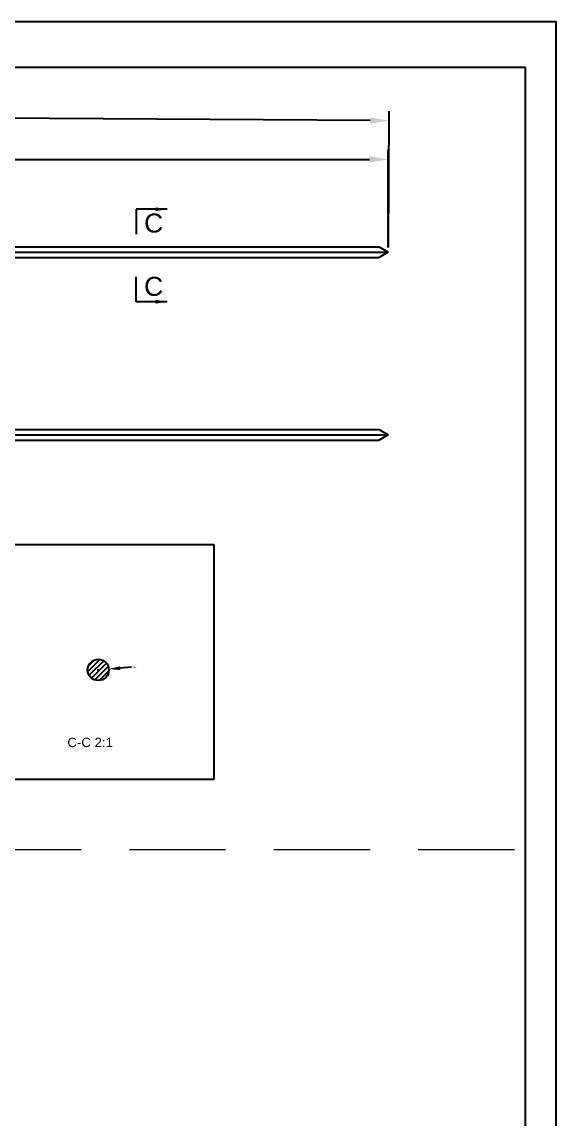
# Model space of a CAD drawing. Header units: millimetres. Extents: x 1233 to 2351, y 1180 to 1535.
# Drawn here: x 2281 to 2351.4, y 1390.3 to 1534.9 of the extents above; entities that cross this region are included whole.
import ezdxf

# ---------------------------------------------------------------- set-up
doc = ezdxf.new("R2010")
doc.units = ezdxf.units.MM
doc.linetypes.add('HIDDEN', pattern=[9.525, 6.35, -3.175])
doc.layers.add('Dimension', color=3, linetype='Continuous')
doc.styles.get("Standard").update_dxf_attribs({"font": 'arial.ttf'})
doc.styles.add('样式 1', font='romant.shx')
doc.dimstyles.new('ISO-25$0', dxfattribs={"dimtxt": 2.5, "dimasz": 2.5, "dimexe": 0.5, "dimexo": 1, "dimgap": 1, "dimtad": 0, "dimtih": 1, "dimtoh": 1, "dimdec": 1, "dimzin": 10, "dimdsep": 46, "dimlunit": 6, "dimtxsty": '样式 1', "dimcen": 0, "dimclrd": 256, "dimclre": 256, "dimclrt": 7, "dimazin": 0, "dimtfac": 1, "dimtdec": 1, "dimtofl": 0, "dimtmove": 0, "dimatfit": 0, "dimfxl": 1, "dimtolj": 1, "dimtzin": 10, "dimarcsym": 0})
doc.dimstyles.get("Standard").update_dxf_attribs({"dimtxt": 0.18, "dimasz": 0.18, "dimexe": 0.18, "dimexo": 0.0625, "dimgap": 0.09, "dimtad": 0, "dimtih": 1, "dimtoh": 1, "dimdec": 4, "dimzin": 0, "dimdsep": 46, "dimtxsty": 'Standard', "dimcen": 0.09, "dimadec": 0, "dimazin": 0, "dimtfac": 1, "dimtdec": 4, "dimtofl": 0, "dimtmove": 0, "dimatfit": 3, "dimfxl": 1, "dimtolj": 1, "dimtzin": 0, "dimarcsym": 0})
doc.dimstyles.new('副本 ISO-25', dxfattribs={"dimtxt": 1.5, "dimasz": 1.5, "dimexe": 0.4, "dimexo": 0, "dimgap": 0.4, "dimtad": 1, "dimdsep": 46, "dimtxsty": 'Standard', "dimcen": 2, "dimadec": 0, "dimazin": 0, "dimtfac": 1, "dimtmove": 0, "dimatfit": 3, "dimfxl": 1, "dimarcsym": 0})

# ---------------------------------------------------------------- blocks, each defined once
blk = doc.blocks.new('*D222')
at = {"layer": 'Defpoints', "color": 0, "transparency": 16777216}
for p in [(2329.28, 1516.8), (2184.28, 1505.58), (2329.28, 1504.58)]:
    blk.add_point(p, dxfattribs=at)
at = {"layer": 'Dimension', "color": 0, "lineweight": -2, "transparency": 16777216}
for p, q in [((2184.28, 1506.2), (2184.28, 1518.05)), ((2329.28, 1505.2), (2329.28, 1518.05)), ((2186.78, 1516.8), (2326.78, 1516.8))]:
    blk.add_line(p, q, dxfattribs=at)
at = {"layer": 'Dimension', "color": 0, "transparency": 16777216}
for points in [[(2186.78, 1517.21), (2186.78, 1516.38), (2184.28, 1516.8)], [(2326.78, 1517.21), (2326.78, 1516.38), (2329.28, 1516.8)]]:
    blk.add_solid(points, dxfattribs=at)
at = {"layer": 'Dimension', "color": 0, "transparency": 16777216, "insert": (2256.78, 1518.7), "char_height": 2.5, "attachment_point": 5}
blk.add_mtext('145', dxfattribs=at)
blk = doc.blocks.new('*D226')
at = {"layer": 'Defpoints', "color": 0, "transparency": 16777216}
for p in [(2329.39, 1521.91), (2171.48, 1505.58), (2329.28, 1504.58)]:
    blk.add_point(p, dxfattribs=at)
at = {"layer": 'Dimension', "color": 0, "lineweight": -2, "transparency": 16777216}
for p, q in [((2171.49, 1506.2), (2171.6, 1524.16)), ((2329.29, 1505.2), (2329.4, 1523.16)), ((2174.09, 1522.89), (2252.43, 1522.4)), ((2326.89, 1521.93), (2261.88, 1522.34))]:
    blk.add_line(p, q, dxfattribs=at)
at = {"layer": 'Dimension', "color": 0, "transparency": 16777216}
for points in [[(2174.09, 1523.31), (2174.09, 1522.48), (2171.59, 1522.91)], [(2326.89, 1522.34), (2326.89, 1521.51), (2329.39, 1521.91)]]:
    blk.add_solid(points, dxfattribs=at)
at = {"layer": 'Dimension', "color": 0, "transparency": 16777216, "insert": (2257.15, 1522.37), "char_height": 2.5, "attachment_point": 5}
blk.add_mtext('157.8', dxfattribs=at)
blk = doc.blocks.new('*D211')
at = {"layer": 'Defpoints', "color": 0, "transparency": 16777216}
for p in [(2289.63, 1449.39), (2292.43, 1449.61)]:
    blk.add_point(p, dxfattribs=at)
at = {"layer": 'Dimension', "color": 0, "lineweight": -2, "transparency": 16777216}
for p, q in [((2290.94, 1449.5), (2291.12, 1449.5)), ((2291.03, 1449.41), (2291.03, 1449.59)), ((2295.42, 1449.84), (2293.92, 1449.72))]:
    blk.add_line(p, q, dxfattribs=at)
at = {"layer": 'Dimension', "color": 0, "transparency": 16777216}
blk.add_solid([(2293.9, 1449.97), (2293.94, 1449.47), (2292.43, 1449.61)], dxfattribs=at)
at = {"layer": 'Dimension', "color": 0, "transparency": 16777216, "insert": (2295.77, 1449.84), "char_height": 0.18, "attachment_point": 5}
blk.add_mtext('\\A1;∅1.4', dxfattribs=at)

msp = doc.modelspace()

# ---------------------------------------------------------------- hatches: boundary and pattern name
h = msp.add_hatch()
h.set_pattern_fill('ANSI31', color=6, scale=0.15)
h.set_pattern_definition([(45, (-735.12113, 2310.0405), (-0.336759605, 0.336759605), [])])
h.paths.add_polyline_path([(2292.42935, 1449.49946, 1), (2289.62935, 1449.49946, 1)])

# ---------------------------------------------------------------- linework, layer by layer
for p, q in [((2347.36003, 1528.92707), (1938.10453, 1528.92707)), ((2347.36003, 1242.18613), (2347.36003, 1528.92707)), ((2254.78159, 1504.57756), (2329.28159, 1504.57756)), ((2259.63418, 1505.27756), (2328.08159, 1505.27756)), ((2328.08159, 1505.27756), (2329.28159, 1504.57756)), ((2329.28159, 1504.57756), (2328.08159, 1503.87756)), ((2259.63418, 1503.87756), (2328.08159, 1503.87756)), ((2254.78159, 1481.1841), (2328.08159, 1481.1841)), ((2254.78159, 1480.4841), (2329.28159, 1480.4841)), ((2254.78159, 1479.7841), (2328.08159, 1479.7841)), ((2328.08159, 1481.1841), (2329.28159, 1480.4841)), ((2329.28159, 1480.4841), (2328.08159, 1479.7841)), ((2248.46439, 1466.04566), (2306.25211, 1466.04566)), ((2306.25211, 1466.04566), (2306.25211, 1435.06225)), ((2306.25211, 1435.06225), (2248.46439, 1435.06225))]:
    msp.add_line(p, q)
at = {"color": 1, "linetype": 'HIDDEN', "lineweight": 9, "ltscale": 2}
msp.add_line((2142.73228, 1425.8376), (2347.36003, 1425.8376), dxfattribs=at)
msp.add_lwpolyline([(2351.39807, 1237.92707), (2351.39807, 1534.92707), (1931.39807, 1534.92707), (1931.39807, 1237.92707)], close=True)
msp.add_circle((2291.02935, 1449.49946), 1.4)

# ---------------------------------------------------------------- texts
at = {"attachment_point": 1}
for s, insert, char_height, width in [('C', (2297.07644, 1509.66272), 2.5, 1.4244815), ('C', (2297.07644, 1501.3138), 2.5, 1.4244815), ('C-C 2:1', (2286.95736, 1440.56577), 1.25, 6.2736983)]:
    msp.add_mtext(s, dxfattribs=dict(at, insert=insert, char_height=char_height, width=width))

# ---------------------------------------------------------------- dimensions: what is measured, and where the dimension line sits
at = {"layer": 'Dimension'}
dim = msp.add_linear_dim(base=(2329.39143, 1521.90984), p1=(2171.48159, 1505.57756), p2=(2329.28159, 1504.57756), angle=359.6369137, dimstyle='ISO-25$0', override={"dimexe": 1.25, "dimexo": 0.625, "dimgap": 0.625, "dimtad": 1, "dimzin": 8, "dimlunit": 2, "dimpost": '<>', "dimtxsty": 'Standard', "dimcen": 2.5, "dimclrd": 0, "dimclre": 0, "dimclrt": 0, "dimadec": 0, "dimtdec": 2, "dimtofl": 1, "dimatfit": 3, "dimtolj": 0, "dimtzin": 8}, dxfattribs=at)
dim.commit()
dim.dimension.update_dxf_attribs({"geometry": '*D226', "text_midpoint": (2257.15457, 1522.36762), "dimtype": 161})
dim = msp.add_linear_dim(base=(2329.28159, 1516.79505), p1=(2184.28159, 1505.57756), p2=(2329.28159, 1504.57756), dimstyle='ISO-25$0', override={"dimexe": 1.25, "dimexo": 0.625, "dimgap": 0.625, "dimtad": 1, "dimzin": 8, "dimlunit": 2, "dimpost": '<>', "dimtxsty": 'Standard', "dimcen": 2.5, "dimclrd": 0, "dimclre": 0, "dimclrt": 0, "dimadec": 0, "dimtdec": 2, "dimtofl": 1, "dimatfit": 3, "dimtolj": 0, "dimtzin": 8}, dxfattribs=at)
dim.commit()
dim.dimension.update_dxf_attribs({"geometry": '*D222', "text_midpoint": (2256.78159, 1516.79505), "dimtype": 160})
dim = msp.add_diameter_dim_2p(p1=(2289.63352, 1449.39152), p2=(2292.42518, 1449.6074), dimstyle='Standard', override={"dimasz": 1.5, "dimtad": 0, "dimtih": 1, "dimtoh": 1, "dimdec": 1, "dimlfac": 0.5, "dimadec": 0}, dxfattribs=at)
dim.commit()
dim.dimension.update_dxf_attribs({"geometry": '*D211', "text_midpoint": (2295.76766, 1449.83871)})

# ---------------------------------------------------------------- leaders
for points in [[(2300.09991, 1510.22838), (2296.04502, 1510.22838), (2296.045, 1506.92566)], [(2300.09991, 1498.03261), (2296.04502, 1498.03261), (2296.045, 1501.33533)]]:
    msp.add_leader(points, dimstyle='副本 ISO-25')

doc.saveas('drawing.dxf')
